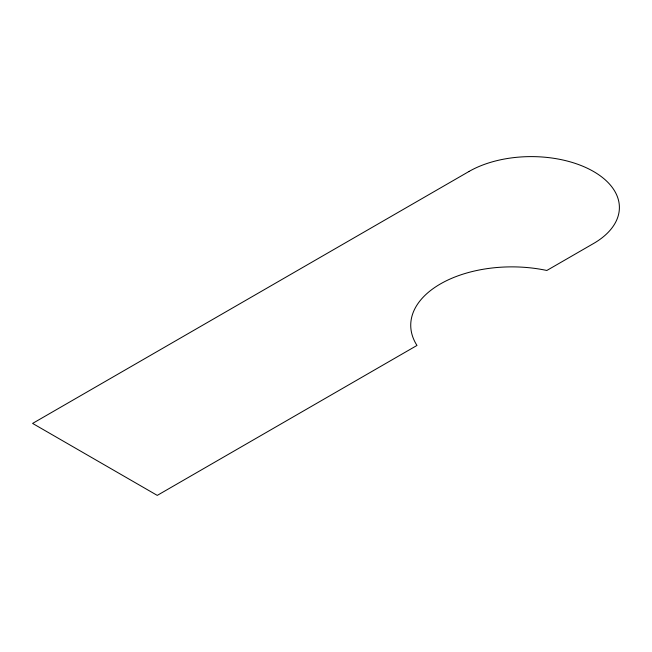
<?xml version="1.0" encoding="UTF-8"?>
<svg xmlns="http://www.w3.org/2000/svg" width="652" height="652" viewBox="0 0 652 652"><rect width="100%" height="100%" fill="white"/><g stroke="black" fill="none" stroke-linecap="round" stroke-linejoin="round"><path stroke-width="0.98" d="M468.918 171.517L32.6 423.417L157.262 495.39L416.978 345.446A101.117 58.378 0 0 1 440.353 283.97A101.117 58.378 0 0 1 546.832 270.474L593.581 243.489A88.15 50.897 0 0 0 593.581 171.517A88.15 50.897 0 0 0 468.918 171.517"/></g></svg>
